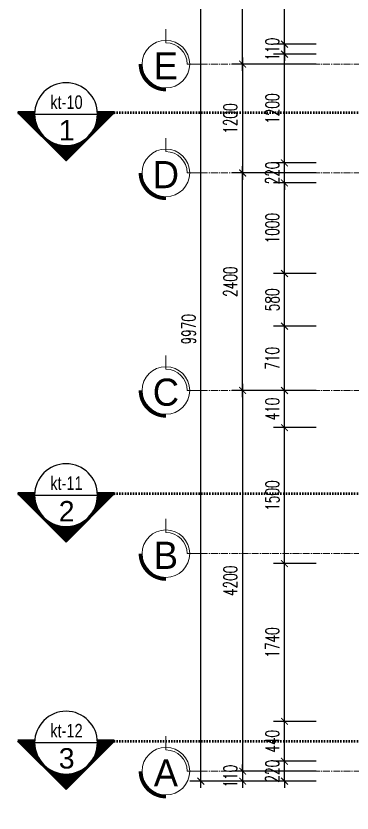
# Model space of a CAD drawing. Header units: millimetres. Extents: x -229618 to 2906, y -178063 to 96806.
# Drawn here: x -213261 to -209554, y -81235 to -72441 of the extents above; entities that cross this region are included whole.
import ezdxf
from ezdxf.enums import TextEntityAlignment as Align

# ---------------------------------------------------------------- set-up
doc = ezdxf.new("R2010")
doc.units = ezdxf.units.MM
doc.header["$LTSCALE"] = 200
doc.header["$MEASUREMENT"] = 0
doc.header["$PDMODE"] = 3
doc.header["$PDSIZE"] = 50
for name, pattern in [('ACAD_ISO07W100', [3, 0, -3]), ('CENTER2', [1.125, 0.75, -0.125, 0.125, -0.125]), ('HIDDEN2', [0.1875, 0.125, -0.0625])]:
    doc.linetypes.add(name, pattern=pattern)
doc.layers.get('0').update_dxf_attribs({"color": 95, "linetype": 'CONTINUOUS'})
doc.layers.get('DEFPOINTS').update_dxf_attribs({"linetype": 'CONTINUOUS'})
for name, color, linetype, lineweight in [('cat', 1, 'CONTINUOUS', 40), ('hatch', 250, 'CONTINUOUS', 5), ('KH cat', 2, 'HIDDEN2', 50), ('thay', 7, 'CONTINUOUS', 18), ('tim', 18, 'CENTER2', 9)]:
    doc.layers.add(name, color=color, linetype=linetype, lineweight=lineweight)
for name, color, linetype in [('DIM', 251, 'CONTINUOUS'), ('MANH', 9, 'CONTINUOUS'), ('TEXT', 33, 'CONTINUOUS')]:
    doc.layers.add(name, color=color, linetype=linetype)
doc.styles.add('Aria H iso', font='Vharial_0.ttf')
doc.styles.add('CHU HOA Day', font='Vharial_0.ttf')
doc.styles.add('CHUC HOA MANH', font='chhbg.shx', dxfattribs={"width": 0.8, "height": 250})
doc.styles.add('dam', font='Vhavanb_0.ttf', dxfattribs={"width": 0.9, "height": 450})
doc.styles.add('Scale', font='vnsimli.shx', dxfattribs={"width": 0.65, "bigfont": 'bigfont.shx'})
doc.dimstyles.new('Scale', dxfattribs={"dimscale": 75, "dimtxt": 2, "dimasz": 1, "dimexe": 1.6, "dimexo": 0, "dimgap": 0.8, "dimtad": 1, "dimdec": 0, "dimzin": 0, "dimdsep": 46, "dimtxsty": 'Scale', "dimblk": 'ARCHTICK', "dimcen": 0.1, "dimdle": 1, "dimclrd": 256, "dimclre": 256, "dimclrt": 3, "dimadec": 0, "dimazin": 0, "dimtfac": 1, "dimtdec": 0, "dimtix": 1, "dimtmove": 2, "dimatfit": 3, "dimldrblk": 'ARCHTICK', "dimfxl": 0, "dimtolj": 1, "dimtzin": 0, "dimarcsym": 0})

# ---------------------------------------------------------------- blocks, each defined once
blk = doc.blocks.new('_ArchTick')
at = {"color": 0, "linetype": 'ByBlock', "const_width": 0.15}
blk.add_lwpolyline([(-0.5, -0.5), (0.5, 0.5)], dxfattribs=at)
blk = doc.blocks.new('*D1772')
at = {"layer": 'DEFPOINTS', "color": 0, "linetype": 'Continuous'}
for p in [(-209949.7, -76573.2), (-210761.2, -80773.2), (-209949.7, -80773.2)]:
    blk.add_point(p, dxfattribs=at)
at = {"layer": 'DIM', "linetype": 'Continuous', "lineweight": -2}
for p, q in [((-210761.2, -76498.2), (-210761.2, -80848.2)), ((-209949.7, -76573.2), (-210881.2, -76573.2)), ((-209949.7, -80773.2), (-210881.2, -80773.2))]:
    blk.add_line(p, q, dxfattribs=at)
at = {"layer": 'DIM', "linetype": 'Continuous', "lineweight": -2, "xscale": 75, "yscale": 75, "zscale": 75}
for p, rotation in [((-210761.2, -76573.2), 90), ((-210761.2, -80773.2), 270)]:
    blk.add_blockref('_ArchTick', p, dxfattribs=dict(at, rotation=rotation))
at = {"layer": 'DIM', "color": 3, "linetype": 'Continuous', "insert": (-210896.2, -78673.2), "char_height": 150, "attachment_point": 5, "rotation": 90, "style": 'Scale'}
blk.add_mtext('\\A1;4200', dxfattribs=at)
blk = doc.blocks.new('*D1773')
at = {"layer": 'DEFPOINTS', "color": 0, "linetype": 'Continuous'}
for p in [(-209949.7, -80773.2), (-210761.2, -80883.2), (-209949.7, -80883.2)]:
    blk.add_point(p, dxfattribs=at)
at = {"layer": 'DIM', "linetype": 'Continuous', "lineweight": -2}
for p, q in [((-210761.2, -80773.2), (-210761.2, -80698.2)), ((-209949.7, -80773.2), (-210881.2, -80773.2)), ((-210761.2, -80773.2), (-210761.2, -80883.2)), ((-209949.7, -80883.2), (-210881.2, -80883.2)), ((-210761.2, -80883.2), (-210761.2, -80958.2))]:
    blk.add_line(p, q, dxfattribs=at)
at = {"layer": 'DIM', "linetype": 'Continuous', "lineweight": -2, "xscale": 75, "yscale": 75, "zscale": 75}
for p, rotation in [((-210761.2, -80773.2), 270), ((-210761.2, -80883.2), 90)]:
    blk.add_blockref('_ArchTick', p, dxfattribs=dict(at, rotation=rotation))
at = {"layer": 'DIM', "color": 3, "linetype": 'Continuous', "insert": (-210896.2, -80828.2), "char_height": 150, "attachment_point": 5, "rotation": 90, "style": 'Scale'}
blk.add_mtext('\\A1;110', dxfattribs=at)
blk = doc.blocks.new('*D1774')
at = {"layer": 'DEFPOINTS', "color": 0, "linetype": 'Continuous'}
for p in [(-210761.2, -74173.2), (-209949.7, -74173.2), (-209949.7, -76573.2)]:
    blk.add_point(p, dxfattribs=at)
at = {"layer": 'DIM', "linetype": 'Continuous', "lineweight": -2}
for p, q in [((-210761.2, -76648.2), (-210761.2, -74098.2)), ((-209949.7, -74173.2), (-210881.2, -74173.2)), ((-209949.7, -76573.2), (-210881.2, -76573.2))]:
    blk.add_line(p, q, dxfattribs=at)
at = {"layer": 'DIM', "linetype": 'Continuous', "lineweight": -2, "xscale": 75, "yscale": 75, "zscale": 75}
for p, rotation in [((-210761.2, -74173.2), 90), ((-210761.2, -76573.2), 270)]:
    blk.add_blockref('_ArchTick', p, dxfattribs=dict(at, rotation=rotation))
at = {"layer": 'DIM', "color": 3, "linetype": 'Continuous', "insert": (-210896.2, -75373.2), "char_height": 150, "attachment_point": 5, "rotation": 90, "style": 'Scale'}
blk.add_mtext('\\A1;2400', dxfattribs=at)
blk = doc.blocks.new('*D1775')
at = {"layer": 'DEFPOINTS', "color": 0, "linetype": 'Continuous'}
for p in [(-210761.2, -71023.2), (-209949.7, -71023.2), (-209949.7, -72973.2)]:
    blk.add_point(p, dxfattribs=at)
at = {"layer": 'DIM', "linetype": 'Continuous', "lineweight": -2}
for p, q in [((-210761.2, -73048.2), (-210761.2, -70948.2)), ((-209949.7, -71023.2), (-210881.2, -71023.2)), ((-209949.7, -72973.2), (-210881.2, -72973.2))]:
    blk.add_line(p, q, dxfattribs=at)
at = {"layer": 'DIM', "linetype": 'Continuous', "lineweight": -2, "xscale": 75, "yscale": 75, "zscale": 75}
for p, rotation in [((-210761.2, -71023.2), 90), ((-210761.2, -72973.2), 270)]:
    blk.add_blockref('_ArchTick', p, dxfattribs=dict(at, rotation=rotation))
at = {"layer": 'DIM', "color": 3, "linetype": 'Continuous', "insert": (-210896.2, -71998.2), "char_height": 150, "attachment_point": 5, "rotation": 90, "style": 'Scale'}
blk.add_mtext('\\A1;1950', dxfattribs=at)
blk = doc.blocks.new('*D1778')
at = {"layer": 'DEFPOINTS', "color": 0, "linetype": 'Continuous'}
for p in [(-211222.8, -70913.2), (-209949.7, -70913.2), (-209949.7, -80883.2)]:
    blk.add_point(p, dxfattribs=at)
at = {"layer": 'DIM', "linetype": 'Continuous', "lineweight": -2}
for p, q in [((-211222.8, -80958.2), (-211222.8, -70838.2)), ((-209949.7, -70913.2), (-211342.8, -70913.2)), ((-209949.7, -80883.2), (-211342.8, -80883.2))]:
    blk.add_line(p, q, dxfattribs=at)
at = {"layer": 'DIM', "linetype": 'Continuous', "lineweight": -2, "xscale": 75, "yscale": 75, "zscale": 75}
for p, rotation in [((-211222.8, -70913.2), 90), ((-211222.8, -80883.2), 270)]:
    blk.add_blockref('_ArchTick', p, dxfattribs=dict(at, rotation=rotation))
at = {"layer": 'DIM', "color": 3, "linetype": 'Continuous', "insert": (-211357.8, -75898.2), "char_height": 150, "attachment_point": 5, "rotation": 90, "style": 'Scale'}
blk.add_mtext('\\A1;9970', dxfattribs=at)
blk = doc.blocks.new('tr')
at = {"layer": 'thay', "ltscale": 600}
for p, q in [((0, -200), (0, 0)), ((313, -513), (513, -513))]:
    blk.add_line(p, q, dxfattribs=at)
at = {"layer": 'thay', "ltscale": 600, "const_width": 50}
blk.add_lwpolyline([(-375, -513, 0.414214), (0, -888, 0.414214)], format="xyb", dxfattribs=at)
at = {"layer": 'thay', "ltscale": 600}
blk.add_circle((0, -513), 350, dxfattribs=at)
blk.add_arc((0, -513), 313, 0, 90, dxfattribs=at)
at = {"layer": 'TEXT', "linetype": 'Continuous', "style": 'Aria H iso'}
blk.add_attdef('A', text='', height=350, dxfattribs=at).set_placement((0, -671), align=Align.CENTER)
blk = doc.blocks.new('can')
at = {"layer": 'hatch'}
h = blk.add_hatch(dxfattribs=at)
h.set_pattern_fill('ANSI31', color=256, scale=77, style=0)
h.set_pattern_definition([(45, (-226987.2, -81426.4), (-6.80590277, 6.80590277), [])])
h.paths.add_polyline_path([(462, 0, -0.01239), (461, -23), (712, -23), (0, 689), (-712, -23), (-461, -23, -0.01239), (-462, 0, -1)])
at = {"layer": 'cat', "linetype": 'Continuous', "const_width": 49.9}
for points in [[(-461, -23), (-712, -23)], [(461, -23), (712, -23)]]:
    blk.add_lwpolyline(points, dxfattribs=at)
at = {"layer": 'MANH', "linetype": 'Continuous'}
for p in [(-712, -23), (712, -23)]:
    blk.add_line(p, (0, 689), dxfattribs=at)
at = {"layer": 'MANH'}
blk.add_line((-462, 0), (462, 0), dxfattribs=at)
blk.add_circle((0, 0), 462, dxfattribs=at)
at = {"layer": 'TEXT', "style": 'CHU HOA Day'}
blk.add_attdef('A', text='', height=300, dxfattribs=at).set_placement((9, 86), align=Align.CENTER)
at = {"layer": 'TEXT', "style": 'CHUC HOA MANH', "width": 0.65}
blk.add_attdef('KT-00', text='', height=230, dxfattribs=at).set_placement((6, -276), align=Align.CENTER)
blk = doc.blocks.new('*D1921')
at = {"layer": 'DEFPOINTS', "color": 0, "linetype": 'Continuous'}
for p in [(-210299.6, -80663.2), (-209949.7, -80663.2), (-209949.7, -80883.2)]:
    blk.add_point(p, dxfattribs=at)
at = {"layer": 'DIM', "linetype": 'Continuous', "lineweight": -2}
for p, q in [((-210299.6, -80663.2), (-210299.6, -80588.2)), ((-209949.7, -80663.2), (-210419.6, -80663.2)), ((-210299.6, -80883.2), (-210299.6, -80663.2)), ((-209949.7, -80883.2), (-210419.6, -80883.2)), ((-210299.6, -80883.2), (-210299.6, -80958.2))]:
    blk.add_line(p, q, dxfattribs=at)
at = {"layer": 'DIM', "linetype": 'Continuous', "lineweight": -2, "xscale": 75, "yscale": 75, "zscale": 75}
for p, rotation in [((-210299.6, -80663.2), 270), ((-210299.6, -80883.2), 90)]:
    blk.add_blockref('_ArchTick', p, dxfattribs=dict(at, rotation=rotation))
at = {"layer": 'DIM', "color": 3, "linetype": 'Continuous', "insert": (-210434.6, -80773.2), "char_height": 150, "attachment_point": 5, "rotation": 90, "style": 'Scale'}
blk.add_mtext('\\A1;220', dxfattribs=at)
blk = doc.blocks.new('*D1922')
at = {"layer": 'DEFPOINTS', "color": 0, "linetype": 'Continuous'}
for p in [(-210299.6, -80223.2), (-209949.7, -80223.2), (-209949.7, -80663.2)]:
    blk.add_point(p, dxfattribs=at)
at = {"layer": 'DIM', "linetype": 'Continuous', "lineweight": -2}
for p, q in [((-210299.6, -80738.2), (-210299.6, -80148.2)), ((-209949.7, -80223.2), (-210419.6, -80223.2)), ((-209949.7, -80663.2), (-210419.6, -80663.2))]:
    blk.add_line(p, q, dxfattribs=at)
at = {"layer": 'DIM', "linetype": 'Continuous', "lineweight": -2, "xscale": 75, "yscale": 75, "zscale": 75}
for p, rotation in [((-210299.6, -80223.2), 90), ((-210299.6, -80663.2), 270)]:
    blk.add_blockref('_ArchTick', p, dxfattribs=dict(at, rotation=rotation))
at = {"layer": 'DIM', "color": 3, "linetype": 'Continuous', "insert": (-210434.6, -80443.2), "char_height": 150, "attachment_point": 5, "rotation": 90, "style": 'Scale'}
blk.add_mtext('\\A1;440', dxfattribs=at)
blk = doc.blocks.new('*D1923')
at = {"layer": 'DEFPOINTS', "color": 0, "linetype": 'Continuous'}
for p in [(-210299.6, -78483.2), (-209949.7, -78483.2), (-209949.7, -80223.2)]:
    blk.add_point(p, dxfattribs=at)
at = {"layer": 'DIM', "linetype": 'Continuous', "lineweight": -2}
for p, q in [((-210299.6, -80298.2), (-210299.6, -78408.2)), ((-209949.7, -78483.2), (-210419.6, -78483.2)), ((-209949.7, -80223.2), (-210419.6, -80223.2))]:
    blk.add_line(p, q, dxfattribs=at)
at = {"layer": 'DIM', "linetype": 'Continuous', "lineweight": -2, "xscale": 75, "yscale": 75, "zscale": 75}
for p, rotation in [((-210299.6, -78483.2), 90), ((-210299.6, -80223.2), 270)]:
    blk.add_blockref('_ArchTick', p, dxfattribs=dict(at, rotation=rotation))
at = {"layer": 'DIM', "color": 3, "linetype": 'Continuous', "insert": (-210434.6, -79353.2), "char_height": 150, "attachment_point": 5, "rotation": 90, "style": 'Scale'}
blk.add_mtext('\\A1;1740', dxfattribs=at)
blk = doc.blocks.new('*D1924')
at = {"layer": 'DEFPOINTS', "color": 0, "linetype": 'Continuous'}
for p in [(-210299.6, -76983.2), (-209949.7, -76983.2), (-209949.7, -78483.2)]:
    blk.add_point(p, dxfattribs=at)
at = {"layer": 'DIM', "linetype": 'Continuous', "lineweight": -2}
for p, q in [((-210299.6, -78558.2), (-210299.6, -76908.2)), ((-209949.7, -76983.2), (-210419.6, -76983.2)), ((-209949.7, -78483.2), (-210419.6, -78483.2))]:
    blk.add_line(p, q, dxfattribs=at)
at = {"layer": 'DIM', "linetype": 'Continuous', "lineweight": -2, "xscale": 75, "yscale": 75, "zscale": 75}
for p, rotation in [((-210299.6, -76983.2), 90), ((-210299.6, -78483.2), 270)]:
    blk.add_blockref('_ArchTick', p, dxfattribs=dict(at, rotation=rotation))
at = {"layer": 'DIM', "color": 3, "linetype": 'Continuous', "insert": (-210434.6, -77733.2), "char_height": 150, "attachment_point": 5, "rotation": 90, "style": 'Scale'}
blk.add_mtext('\\A1;1500', dxfattribs=at)
blk = doc.blocks.new('*D1925')
at = {"layer": 'DEFPOINTS', "color": 0, "linetype": 'Continuous'}
for p in [(-210299.6, -75283.2), (-209949.7, -75283.2), (-209949.7, -75863.2)]:
    blk.add_point(p, dxfattribs=at)
at = {"layer": 'DIM', "linetype": 'Continuous', "lineweight": -2}
for p, q in [((-210299.6, -75938.2), (-210299.6, -75208.2)), ((-209949.7, -75283.2), (-210419.6, -75283.2)), ((-209949.7, -75863.2), (-210419.6, -75863.2))]:
    blk.add_line(p, q, dxfattribs=at)
at = {"layer": 'DIM', "linetype": 'Continuous', "lineweight": -2, "xscale": 75, "yscale": 75, "zscale": 75}
for p, rotation in [((-210299.6, -75283.2), 90), ((-210299.6, -75863.2), 270)]:
    blk.add_blockref('_ArchTick', p, dxfattribs=dict(at, rotation=rotation))
at = {"layer": 'DIM', "color": 3, "linetype": 'Continuous', "insert": (-210434.6, -75573.2), "char_height": 150, "attachment_point": 5, "rotation": 90, "style": 'Scale'}
blk.add_mtext('\\A1;580', dxfattribs=at)
blk = doc.blocks.new('*D1926')
at = {"layer": 'DEFPOINTS', "color": 0, "linetype": 'Continuous'}
for p in [(-210299.6, -74283.2), (-209949.7, -74283.2), (-209949.7, -75283.2)]:
    blk.add_point(p, dxfattribs=at)
at = {"layer": 'DIM', "linetype": 'Continuous', "lineweight": -2}
for p, q in [((-210299.6, -75358.2), (-210299.6, -74208.2)), ((-209949.7, -74283.2), (-210419.6, -74283.2)), ((-209949.7, -75283.2), (-210419.6, -75283.2))]:
    blk.add_line(p, q, dxfattribs=at)
at = {"layer": 'DIM', "linetype": 'Continuous', "lineweight": -2, "xscale": 75, "yscale": 75, "zscale": 75}
for p, rotation in [((-210299.6, -74283.2), 90), ((-210299.6, -75283.2), 270)]:
    blk.add_blockref('_ArchTick', p, dxfattribs=dict(at, rotation=rotation))
at = {"layer": 'DIM', "color": 3, "linetype": 'Continuous', "insert": (-210434.6, -74783.2), "char_height": 150, "attachment_point": 5, "rotation": 90, "style": 'Scale'}
blk.add_mtext('\\A1;1000', dxfattribs=at)
blk = doc.blocks.new('*D1927')
at = {"layer": 'DEFPOINTS', "color": 0, "linetype": 'Continuous'}
for p in [(-210299.6, -74063.2), (-209949.7, -74063.2), (-209949.7, -74283.2)]:
    blk.add_point(p, dxfattribs=at)
at = {"layer": 'DIM', "linetype": 'Continuous', "lineweight": -2}
for p, q in [((-210299.6, -74063.2), (-210299.6, -73988.2)), ((-209949.7, -74063.2), (-210419.6, -74063.2)), ((-210299.6, -74283.2), (-210299.6, -74063.2)), ((-209949.7, -74283.2), (-210419.6, -74283.2)), ((-210299.6, -74283.2), (-210299.6, -74358.2))]:
    blk.add_line(p, q, dxfattribs=at)
at = {"layer": 'DIM', "linetype": 'Continuous', "lineweight": -2, "xscale": 75, "yscale": 75, "zscale": 75}
for p, rotation in [((-210299.6, -74063.2), 270), ((-210299.6, -74283.2), 90)]:
    blk.add_blockref('_ArchTick', p, dxfattribs=dict(at, rotation=rotation))
at = {"layer": 'DIM', "color": 3, "linetype": 'Continuous', "insert": (-210434.6, -74173.2), "char_height": 150, "attachment_point": 5, "rotation": 90, "style": 'Scale'}
blk.add_mtext('\\A1;220', dxfattribs=at)
blk = doc.blocks.new('*D1928')
at = {"layer": 'DEFPOINTS', "color": 0, "linetype": 'Continuous'}
for p in [(-210299.6, -76573.2), (-209949.7, -76573.2), (-209949.7, -76983.2)]:
    blk.add_point(p, dxfattribs=at)
at = {"layer": 'DIM', "linetype": 'Continuous', "lineweight": -2}
for p, q in [((-210299.6, -77058.2), (-210299.6, -76498.2)), ((-209949.7, -76573.2), (-210419.6, -76573.2)), ((-209949.7, -76983.2), (-210419.6, -76983.2))]:
    blk.add_line(p, q, dxfattribs=at)
at = {"layer": 'DIM', "linetype": 'Continuous', "lineweight": -2, "xscale": 75, "yscale": 75, "zscale": 75}
for p, rotation in [((-210299.6, -76573.2), 90), ((-210299.6, -76983.2), 270)]:
    blk.add_blockref('_ArchTick', p, dxfattribs=dict(at, rotation=rotation))
at = {"layer": 'DIM', "color": 3, "linetype": 'Continuous', "insert": (-210434.6, -76778.2), "char_height": 150, "attachment_point": 5, "rotation": 90, "style": 'Scale'}
blk.add_mtext('\\A1;410', dxfattribs=at)
blk = doc.blocks.new('*D1929')
at = {"layer": 'DEFPOINTS', "color": 0, "linetype": 'Continuous'}
for p in [(-210299.6, -75863.2), (-209949.7, -75863.2), (-209949.7, -76573.2)]:
    blk.add_point(p, dxfattribs=at)
at = {"layer": 'DIM', "linetype": 'Continuous', "lineweight": -2}
for p, q in [((-210299.6, -76648.2), (-210299.6, -75788.2)), ((-209949.7, -75863.2), (-210419.6, -75863.2)), ((-209949.7, -76573.2), (-210419.6, -76573.2))]:
    blk.add_line(p, q, dxfattribs=at)
at = {"layer": 'DIM', "linetype": 'Continuous', "lineweight": -2, "xscale": 75, "yscale": 75, "zscale": 75}
for p, rotation in [((-210299.6, -75863.2), 90), ((-210299.6, -76573.2), 270)]:
    blk.add_blockref('_ArchTick', p, dxfattribs=dict(at, rotation=rotation))
at = {"layer": 'DIM', "color": 3, "linetype": 'Continuous', "insert": (-210434.6, -76218.2), "char_height": 150, "attachment_point": 5, "rotation": 90, "style": 'Scale'}
blk.add_mtext('\\A1;710', dxfattribs=at)
blk = doc.blocks.new('*D1993')
at = {"layer": 'DEFPOINTS', "color": 0, "linetype": 'Continuous'}
for p in [(-210299.6, -72863.2), (-209949.7, -72863.2), (-209949.7, -74063.2)]:
    blk.add_point(p, dxfattribs=at)
at = {"layer": 'DIM', "linetype": 'Continuous', "lineweight": -2}
for p, q in [((-210299.6, -74138.2), (-210299.6, -72788.2)), ((-209949.7, -72863.2), (-210419.6, -72863.2)), ((-209949.7, -74063.2), (-210419.6, -74063.2))]:
    blk.add_line(p, q, dxfattribs=at)
at = {"layer": 'DIM', "linetype": 'Continuous', "lineweight": -2, "xscale": 75, "yscale": 75, "zscale": 75}
for p, rotation in [((-210299.6, -72863.2), 90), ((-210299.6, -74063.2), 270)]:
    blk.add_blockref('_ArchTick', p, dxfattribs=dict(at, rotation=rotation))
at = {"layer": 'DIM', "color": 3, "linetype": 'Continuous', "insert": (-210434.6, -73463.2), "char_height": 150, "attachment_point": 5, "rotation": 90, "style": 'Scale'}
blk.add_mtext('\\A1;1200', dxfattribs=at)
blk = doc.blocks.new('*D2072')
at = {"layer": 'DEFPOINTS', "color": 0, "linetype": 'Continuous'}
for p in [(-209949.7, -72973.2), (-210761.2, -74173.2), (-209949.7, -74173.2)]:
    blk.add_point(p, dxfattribs=at)
at = {"layer": 'DIM', "linetype": 'Continuous', "lineweight": -2}
for p, q in [((-209949.7, -72973.2), (-210881.2, -72973.2)), ((-210761.2, -72898.2), (-210761.2, -74248.2)), ((-209949.7, -74173.2), (-210881.2, -74173.2))]:
    blk.add_line(p, q, dxfattribs=at)
at = {"layer": 'DIM', "linetype": 'Continuous', "lineweight": -2, "xscale": 75, "yscale": 75, "zscale": 75}
for p, rotation in [((-210761.2, -72973.2), 90), ((-210761.2, -74173.2), 270)]:
    blk.add_blockref('_ArchTick', p, dxfattribs=dict(at, rotation=rotation))
at = {"layer": 'DIM', "color": 3, "linetype": 'Continuous', "insert": (-210896.2, -73573.2), "char_height": 150, "attachment_point": 5, "rotation": 90, "style": 'Scale'}
blk.add_mtext('\\A1;1200', dxfattribs=at)
blk = doc.blocks.new('*D2128')
at = {"layer": 'DEFPOINTS', "color": 0}
for p in [(-209949.7, -72753.2), (-210299.6, -72863.2), (-209949.7, -72863.2)]:
    blk.add_point(p, dxfattribs=at)
at = {"layer": 'DIM', "lineweight": -2}
for p, q in [((-210299.6, -72753.2), (-210299.6, -72678.2)), ((-209949.7, -72753.2), (-210419.6, -72753.2)), ((-210299.6, -72753.2), (-210299.6, -72863.2)), ((-209949.7, -72863.2), (-210419.6, -72863.2)), ((-210299.6, -72863.2), (-210299.6, -72938.2))]:
    blk.add_line(p, q, dxfattribs=at)
at = {"layer": 'DIM', "lineweight": -2, "xscale": 75, "yscale": 75, "zscale": 75}
for p, rotation in [((-210299.6, -72753.2), 270), ((-210299.6, -72863.2), 90)]:
    blk.add_blockref('_ArchTick', p, dxfattribs=dict(at, rotation=rotation))
at = {"layer": 'DIM', "color": 3, "insert": (-210434.6, -72808.2), "char_height": 150, "attachment_point": 5, "rotation": 90, "style": 'Scale'}
blk.add_mtext('\\A1;110', dxfattribs=at)
blk = doc.blocks.new('*D2155')
at = {"layer": 'DEFPOINTS', "color": 0}
for p in [(-210299.6, -70913.2), (-209949.7, -70913.2), (-209949.7, -72753.2)]:
    blk.add_point(p, dxfattribs=at)
at = {"layer": 'DIM', "lineweight": -2}
for p, q in [((-210299.6, -72828.2), (-210299.6, -70838.2)), ((-209949.7, -70913.2), (-210419.6, -70913.2)), ((-209949.7, -72753.2), (-210419.6, -72753.2))]:
    blk.add_line(p, q, dxfattribs=at)
at = {"layer": 'DIM', "lineweight": -2, "xscale": 75, "yscale": 75, "zscale": 75}
for p, rotation in [((-210299.6, -70913.2), 90), ((-210299.6, -72753.2), 270)]:
    blk.add_blockref('_ArchTick', p, dxfattribs=dict(at, rotation=rotation))
at = {"layer": 'DIM', "color": 3, "insert": (-210434.6, -71833.2), "char_height": 150, "attachment_point": 5, "rotation": 90, "style": 'Scale'}
blk.add_mtext('\\A1;1840', dxfattribs=at)

msp = doc.modelspace()

# ---------------------------------------------------------------- linework, layer by layer
at = {"layer": 'KH cat', "linetype": 'ACAD_ISO07W100', "ltscale": 0.05}
for p, q in [((-212174.8, -73507.6), (-191735.6, -73507.6)), ((-212174.8, -77710.8), (-191735.6, -77710.8)), ((-212174.8, -80441), (-191735.6, -80441))]:
    msp.add_line(p, q, dxfattribs=at)
at = {"layer": 'tim', "ltscale": 0.5}
for p, q in [((-211222.8, -72973.2), (-192365, -72973.2)), ((-211222.8, -74173.2), (-192365, -74173.2)), ((-211222.8, -76573.2), (-192365, -76573.2)), ((-211222.8, -78373.2), (-192365, -78373.2)), ((-211222.8, -80773.2), (-192365, -80773.2))]:
    msp.add_line(p, q, dxfattribs=at)

# ---------------------------------------------------------------- block references
at = {"layer": 'MANH', "xscale": -0.75, "yscale": 0.75, "zscale": 0.75, "rotation": 270}
for p in [(-211222.8, -72973.2), (-211222.8, -74173.2), (-211222.8, -76573.2), (-211222.8, -78373.2), (-211222.8, -80773.2)]:
    msp.add_blockref('tr', p, dxfattribs=at)
at = {"layer": 'TEXT', "linetype": 'Continuous'}
ref = msp.add_blockref('can', (-212708.8, -73524.8), dxfattribs=dict(at, xscale=-0.749999999825377, yscale=0.7499999997962732, zscale=0.7499999997956535, rotation=180))
ref.add_attrib('A', '1', dxfattribs={"height": 225, "style": 'CHU HOA Day'}).set_placement((-212702.1, -73814.3), align=Align.CENTER)
ref.add_attrib('KT-00', 'kt-10', dxfattribs={"color": 3, "height": 150, "style": 'CHUC HOA MANH', "width": 0.8}).set_placement((-212704.4, -73467.5), align=Align.CENTER)
ref = msp.add_blockref('can', (-212708.8, -77728), dxfattribs=dict(at, xscale=-0.749999999825377, yscale=0.7499999997962732, zscale=0.7499999997956535, rotation=180))
ref.add_attrib('A', '2', dxfattribs={"height": 225, "style": 'CHU HOA Day'}).set_placement((-212702.1, -78017.5), align=Align.CENTER)
ref.add_attrib('KT-00', 'kt-11', dxfattribs={"color": 3, "height": 150, "style": 'CHUC HOA MANH', "width": 0.8}).set_placement((-212704.4, -77670.6), align=Align.CENTER)
ref = msp.add_blockref('can', (-212708.8, -80458.2), dxfattribs=dict(at, xscale=-0.749999999825377, yscale=0.7499999997962732, zscale=0.7499999997956535, rotation=180))
ref.add_attrib('A', '3', dxfattribs={"height": 225, "style": 'CHU HOA Day'}).set_placement((-212702.1, -80743.7), align=Align.CENTER)
ref.add_attrib('KT-00', 'kt-12', dxfattribs={"color": 3, "height": 150, "style": 'CHUC HOA MANH', "width": 0.8}).set_placement((-212704.4, -80400.9), align=Align.CENTER)

# ---------------------------------------------------------------- texts
at = {"layer": 'TEXT', "linetype": 'Continuous', "style": 'dam'}
for s, p in [('e', (-211607.7, -72991.7)), ('d', (-211607.7, -74191.7)), ('c', (-211607.7, -76591.7)), ('b', (-211607.7, -78391.7)), ('a', (-211607.7, -80791.7))]:
    msp.add_text(s, height=300, dxfattribs=at).set_placement(p, align=Align.MIDDLE)

# ---------------------------------------------------------------- dimensions: what is measured, and where the dimension line sits
at = {"layer": 'DIM', "linetype": 'Continuous'}
for base, p1, p2, picture, middle in [((-211222.8, -70913.2), (-209949.7, -80883.2), (-209949.7, -70913.2), '*D1778', (-211357.8, -75898.2)), ((-210761.2, -71023.2), (-209949.7, -72973.2), (-209949.7, -71023.2), '*D1775', (-210896.2, -71998.2)), ((-210761.2, -74173.2), (-209949.7, -76573.2), (-209949.7, -74173.2), '*D1774', (-210896.2, -75373.2)), ((-210761.2, -80773.2), (-209949.7, -76573.2), (-209949.7, -80773.2), '*D1772', (-210896.2, -78673.2)), ((-210761.2, -80883.2), (-209949.7, -80773.2), (-209949.7, -80883.2), '*D1773', (-210896.2, -80828.2))]:
    dim = msp.add_linear_dim(base=base, p1=p1, p2=p2, angle=270, dimstyle='Scale', dxfattribs=at)
    dim.commit()
    dim.dimension.update_dxf_attribs({"geometry": picture, "text_midpoint": middle})
at = {"layer": 'DIM'}
for base, p2, picture, middle in [((-210299.6, -70913.2), (-209949.7, -70913.2), '*D2155', (-210434.6, -71833.2)), ((-210299.6, -72863.2), (-209949.7, -72863.2), '*D2128', (-210434.6, -72808.2))]:
    dim = msp.add_linear_dim(base=base, p1=(-209949.7, -72753.2), p2=p2, angle=270, dimstyle='Scale', dxfattribs=at)
    dim.commit()
    dim.dimension.update_dxf_attribs({"geometry": picture, "text_midpoint": middle})
at = {"layer": 'DIM', "linetype": 'Continuous'}
for base, p1, p2, picture, middle in [((-210299.6, -72863.2), (-209949.7, -74063.2), (-209949.7, -72863.2), '*D1993', (-210434.6, -73463.2)), ((-210761.2, -74173.2), (-209949.7, -72973.2), (-209949.7, -74173.2), '*D2072', (-210896.2, -73573.2)), ((-210299.6, -74063.2), (-209949.7, -74283.2), (-209949.7, -74063.2), '*D1927', (-210434.6, -74173.2)), ((-210299.6, -74283.2), (-209949.7, -75283.2), (-209949.7, -74283.2), '*D1926', (-210434.6, -74783.2)), ((-210299.6, -75283.2), (-209949.7, -75863.2), (-209949.7, -75283.2), '*D1925', (-210434.6, -75573.2)), ((-210299.6, -75863.2), (-209949.7, -76573.2), (-209949.7, -75863.2), '*D1929', (-210434.6, -76218.2)), ((-210299.6, -76573.2), (-209949.7, -76983.2), (-209949.7, -76573.2), '*D1928', (-210434.6, -76778.2)), ((-210299.6, -76983.2), (-209949.7, -78483.2), (-209949.7, -76983.2), '*D1924', (-210434.6, -77733.2)), ((-210299.6, -78483.2), (-209949.7, -80223.2), (-209949.7, -78483.2), '*D1923', (-210434.6, -79353.2)), ((-210299.6, -80223.2), (-209949.7, -80663.2), (-209949.7, -80223.2), '*D1922', (-210434.6, -80443.2)), ((-210299.6, -80663.2), (-209949.7, -80883.2), (-209949.7, -80663.2), '*D1921', (-210434.6, -80773.2))]:
    dim = msp.add_linear_dim(base=base, p1=p1, p2=p2, angle=270, dimstyle='Scale', override={"dimfxl": 70}, dxfattribs=at)
    dim.commit()
    dim.dimension.update_dxf_attribs({"geometry": picture, "text_midpoint": middle})

# ---------------------------------------------------------------- leaders
at = {"layer": 'DIM'}
msp.add_leader([(-209069.1, -80556.8), (-209740, -82294.3), (-210633.1, -82294.3)], dimstyle='Scale', override={"dimgap": 0.8, "dimtad": 0}, dxfattribs=at)

doc.saveas('drawing.dxf')
